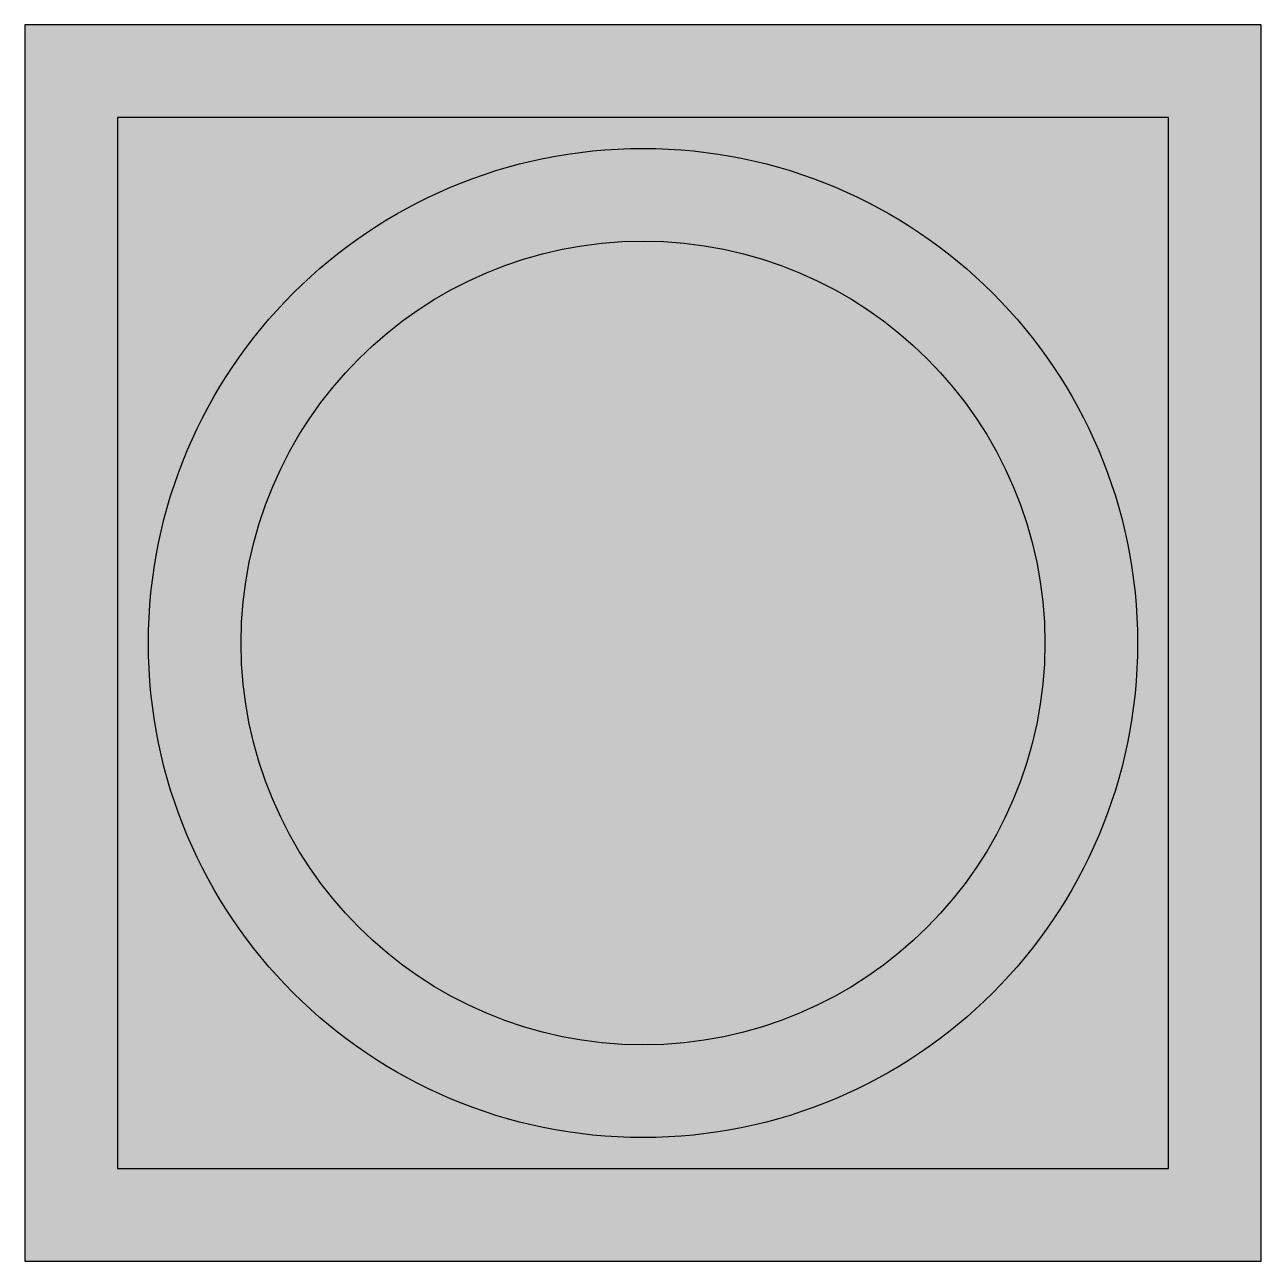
# Model space of a CAD drawing. Header units: millimetres. Extents: x -1 to 1, y -1 to 1.
import ezdxf

# ---------------------------------------------------------------- set-up
doc = ezdxf.new("R2010")
doc.units = ezdxf.units.MM
doc.layers.add('GYpoint', color=30, linetype='Continuous')

msp = doc.modelspace()

# ---------------------------------------------------------------- hatches: boundary and pattern name
at = {"layer": 'GYpoint', "linetype": 'Continuous'}
h = msp.add_hatch(color=256, dxfattribs=at)
h.paths.add_polyline_path([(1, 1), (-1, 1), (-1, -1), (1, -1)])
h.paths.add_polyline_path([(0.85, 0.85), (0.85, -0.85), (-0.85, -0.85), (-0.85, 0.85)], flags=16)
h.paths.add_polyline_path([(0.8, 0, -1), (-0.8, 0, -1)], flags=0)
h.paths.add_polyline_path([(0.65, 0, -1), (-0.65, 0, -1)], flags=0)
h = msp.add_hatch(color=255, dxfattribs=at)
h.paths.add_polyline_path([(0.85, 0.85), (-0.85, 0.85), (-0.85, -0.85), (0.85, -0.85)])
h.paths.add_polyline_path([(0.8, 0, -1), (-0.8, 0, -1)], flags=16)
h.paths.add_polyline_path([(0.65, 0, -1), (-0.65, 0, -1)], flags=0)

# ---------------------------------------------------------------- linework, layer by layer
for points in [[(-1, -1), (1, -1), (1, 1), (-1, 1)], [(-0.85, -0.85), (0.85, -0.85), (0.85, 0.85), (-0.85, 0.85)]]:
    msp.add_lwpolyline(points, close=True, dxfattribs=at)
for radius in [0.8, 0.65]:
    msp.add_circle((0, 0), radius, dxfattribs=at)

doc.saveas('drawing.dxf')
